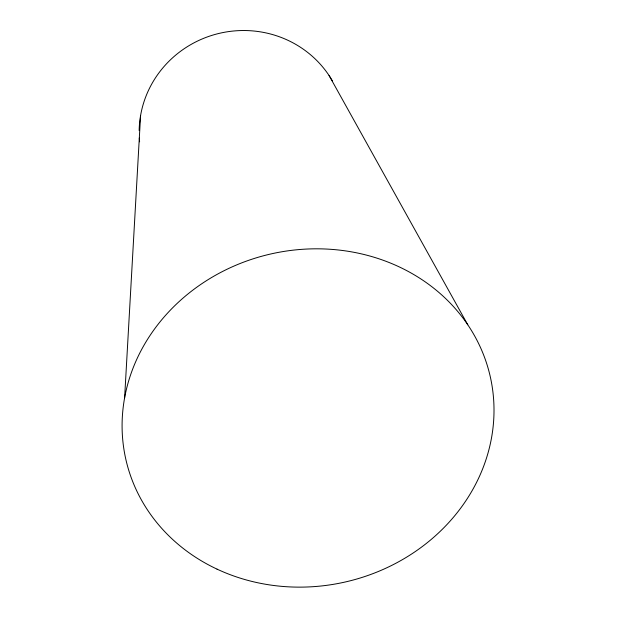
<?xml version="1.0" encoding="UTF-8"?>
<svg xmlns="http://www.w3.org/2000/svg" width="617" height="617" viewBox="0 0 617 617"><rect width="100%" height="100%" fill="white"/><g stroke="black" fill="none" stroke-linecap="round" stroke-linejoin="round"><path stroke-width="0.93" d="M124.611 397.865L140.591 115.441M329.062 75.505L467.755 324.758M139.612 141.825A103.317 100.27 -12.9 0 1 139.319 138.092M139.157 130.534A103.317 100.27 -12.9 0 1 217.331 33.835A103.317 100.27 -12.9 0 1 332.54 81.12M217.014 569.121A186.843 168.179 -12.9 0 0 493.993 408.184A186.843 168.179 -12.9 0 0 213.127 276.624A186.843 168.179 -12.9 0 0 217.014 569.121"/></g></svg>
